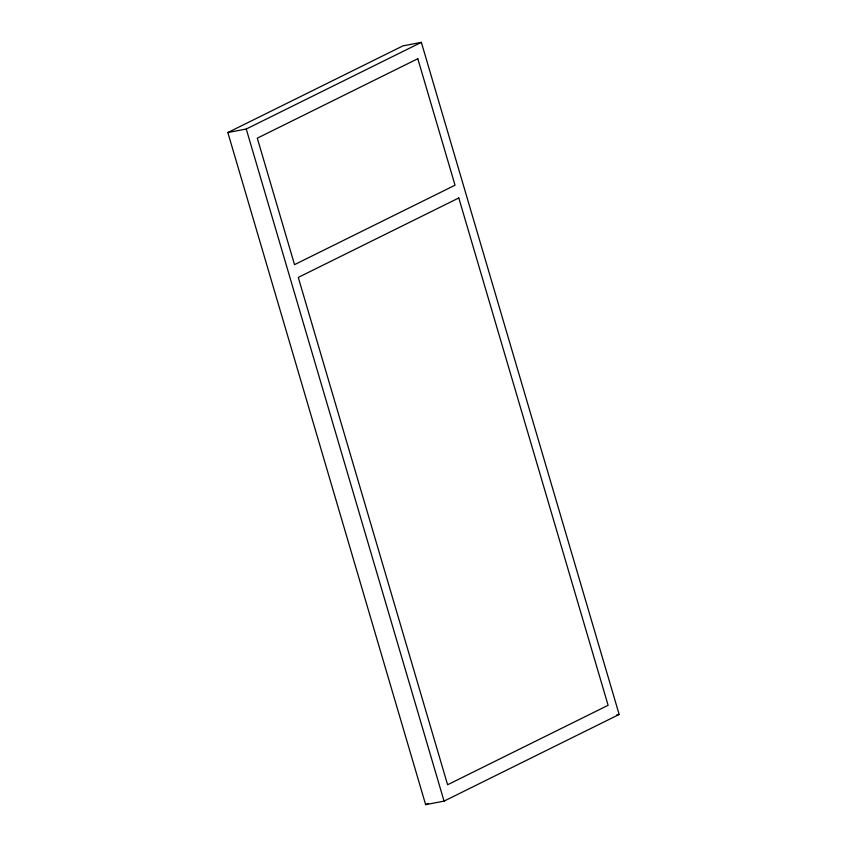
<?xml version="1.0" encoding="UTF-8"?>
<svg xmlns="http://www.w3.org/2000/svg" width="847" height="847" viewBox="0 0 847 847"><rect width="100%" height="100%" fill="white"/><g stroke="black" fill="none" stroke-linecap="round" stroke-linejoin="round"><path stroke-width="1.27" d="M227.843 132.545L402.95 45.876L421.351 42.35L619.157 714.455L444.05 801.124L425.649 804.65L227.843 132.545L246.244 129.019L421.351 42.35M425.649 804.65L428.021 803.475M616.701 714.932L619.157 714.455M246.244 129.019L444.05 801.124M417.804 58.718L257.297 138.167L294.523 264.645L455.03 185.207L417.804 58.718M458.788 197.965L298.271 277.414L447.597 784.756L608.104 705.307L458.788 197.965"/></g></svg>
